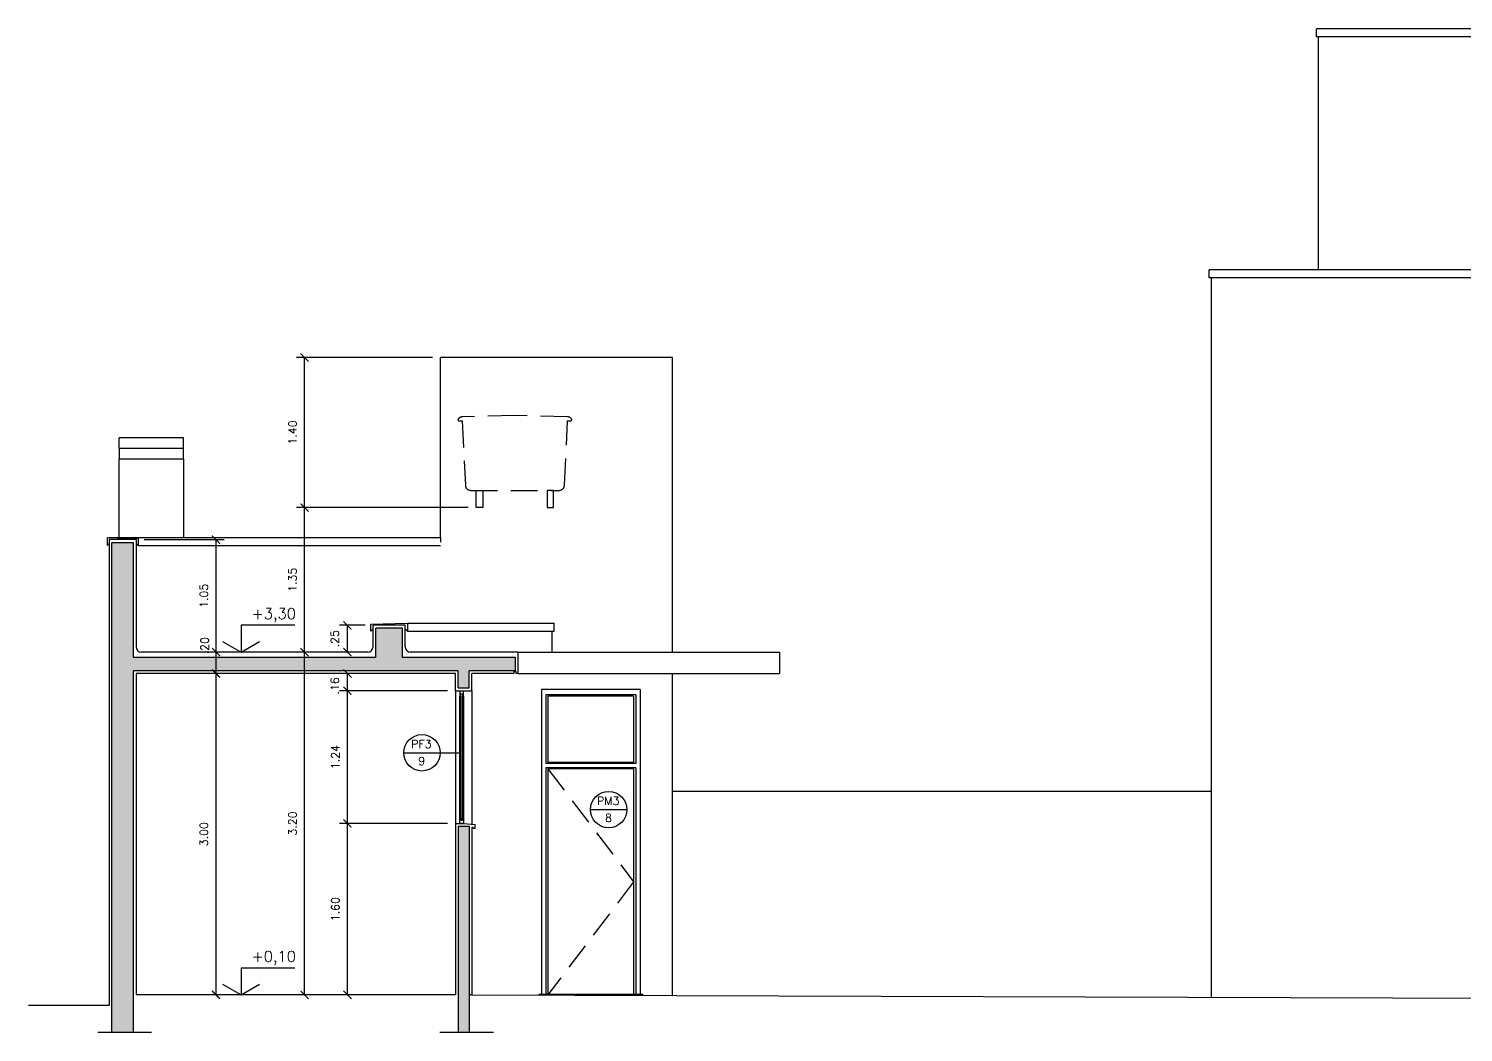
# Model space of a CAD drawing. Header units: millimetres. Extents: x 681.3 to 771.6, y 146.7 to 157.9.
# Drawn here: x 681.32 to 694.7, y 147.82 to 157.19 of the extents above; entities that cross this region are included whole.
import ezdxf

# ---------------------------------------------------------------- set-up
doc = ezdxf.new("R2010")
doc.units = ezdxf.units.MM
doc.linetypes.add('HIDDEN', pattern=[0.375, 0.25, -0.125])
for name, color, linetype in [('ALV', 5, 'Continuous'), ('CAIX', 2, 'Continuous'), ('CAIXN', 7, 'Continuous'), ('COTAS', 1, 'Continuous'), ('LPROJ', 7, 'HIDDEN'), ('LVISTA01', 8, 'Continuous'), ('LVISTA02', 1, 'Continuous'), ('LVISTA025', 3, 'Continuous'), ('LVISTA03', 4, 'Continuous'), ('NOTAS', 2, 'Continuous'), ('REVEST', 2, 'Continuous'), ('SOLID', 8, 'Continuous')]:
    doc.layers.add(name, color=color, linetype=linetype)
doc.styles.add('60-50', font='romans.shx', dxfattribs={"height": 0.075})
doc.styles.add('80-50', font='romans.shx', dxfattribs={"height": 0.1})
doc.dimstyles.new('50', dxfattribs={"dimtxt": 0.1, "dimasz": 2.5, "dimexe": 1.25, "dimexo": 0.625, "dimgap": 0.075, "dimtad": 1, "dimzin": 0, "dimdsep": 46, "dimtxsty": '60-50', "dimcen": 2.5, "dimclrt": 3, "dimadec": 0, "dimazin": 0, "dimtfac": 1, "dimtmove": 0, "dimatfit": 3, "dimfxl": 1, "dimarcsym": 0})

# ---------------------------------------------------------------- blocks, each defined once
blk = doc.blocks.new('_ARCHTICK')
at = {"color": 0, "linetype": 'ByBlock', "const_width": 0.15}
blk.add_lwpolyline([(-0.5, -0.5), (0.5, 0.5)], dxfattribs=at)
blk = doc.blocks.new('*D2')
at = {"color": 0, "linetype": 'ByBlock'}
blk.add_line((683.066, 148.173), (683.066, 151.173), dxfattribs=at)
at = {"layer": 'DEFPOINTS', "color": 0, "linetype": 'ByBlock'}
for p in [(683.066, 151.173), (683.066, 151.173), (683.066, 148.173)]:
    blk.add_point(p, dxfattribs=at)
at = {"color": 0, "linetype": 'ByBlock', "xscale": 0.075, "yscale": 0.075, "zscale": 0.075}
for p, rotation in [((683.066, 151.173), 90), ((683.066, 148.173), 270)]:
    blk.add_blockref('_ARCHTICK', p, dxfattribs=dict(at, rotation=rotation))
at = {"color": 3, "linetype": 'ByBlock', "insert": (682.953, 149.673), "char_height": 0.075, "attachment_point": 5, "rotation": 90, "style": '60-50'}
blk.add_mtext('3.00', dxfattribs=at)
blk = doc.blocks.new('*D3')
at = {"color": 0, "linetype": 'ByBlock'}
blk.add_line((683.066, 151.173), (683.066, 151.373), dxfattribs=at)
at = {"layer": 'DEFPOINTS', "color": 0, "linetype": 'ByBlock'}
for p in [(683.066, 151.373), (683.066, 151.373), (683.066, 151.173)]:
    blk.add_point(p, dxfattribs=at)
at = {"color": 0, "linetype": 'ByBlock', "xscale": 0.075, "yscale": 0.075, "zscale": 0.075}
for p, rotation in [((683.066, 151.373), 90), ((683.066, 151.173), 270)]:
    blk.add_blockref('_ARCHTICK', p, dxfattribs=dict(at, rotation=rotation))
at = {"color": 3, "linetype": 'ByBlock', "insert": (682.96, 151.433), "char_height": 0.075, "attachment_point": 5, "rotation": 90, "style": '60-50'}
blk.add_mtext('.20', dxfattribs=at)
blk = doc.blocks.new('*D4')
at = {"color": 0, "linetype": 'ByBlock'}
for p, q in [((682.395, 152.423), (683.141, 152.423)), ((683.066, 151.373), (683.066, 152.423))]:
    blk.add_line(p, q, dxfattribs=at)
at = {"layer": 'DEFPOINTS', "color": 0, "linetype": 'ByBlock'}
for p in [(682.32, 152.423), (683.066, 152.423), (683.066, 151.373)]:
    blk.add_point(p, dxfattribs=at)
at = {"color": 0, "linetype": 'ByBlock', "xscale": 0.075, "yscale": 0.075, "zscale": 0.075}
for p, rotation in [((683.066, 152.423), 90), ((683.066, 151.373), 270)]:
    blk.add_blockref('_ARCHTICK', p, dxfattribs=dict(at, rotation=rotation))
at = {"color": 3, "linetype": 'ByBlock', "insert": (682.953, 151.898), "char_height": 0.075, "attachment_point": 5, "rotation": 90, "style": '60-50'}
blk.add_mtext('1.05', dxfattribs=at)
blk = doc.blocks.new('*D5')
at = {"color": 0, "linetype": 'ByBlock'}
for p, q in [((685.226, 149.773), (684.217, 149.773)), ((684.292, 148.173), (684.292, 149.773))]:
    blk.add_line(p, q, dxfattribs=at)
at = {"layer": 'DEFPOINTS', "color": 0, "linetype": 'ByBlock'}
for p in [(684.292, 149.773), (685.301, 149.773), (684.292, 148.173)]:
    blk.add_point(p, dxfattribs=at)
at = {"color": 0, "linetype": 'ByBlock', "xscale": 0.075, "yscale": 0.075, "zscale": 0.075}
for p, rotation in [((684.292, 149.773), 90), ((684.292, 148.173), 270)]:
    blk.add_blockref('_ARCHTICK', p, dxfattribs=dict(at, rotation=rotation))
at = {"color": 3, "linetype": 'ByBlock', "insert": (684.179, 148.973), "char_height": 0.075, "attachment_point": 5, "rotation": 90, "style": '60-50'}
blk.add_mtext('1.60', dxfattribs=at)
blk = doc.blocks.new('*D6')
at = {"color": 0, "linetype": 'ByBlock'}
for p, q in [((685.226, 151.013), (684.217, 151.013)), ((684.292, 149.773), (684.292, 151.013))]:
    blk.add_line(p, q, dxfattribs=at)
at = {"layer": 'DEFPOINTS', "color": 0, "linetype": 'ByBlock'}
for p in [(684.292, 151.013), (685.301, 151.013), (685.301, 149.773)]:
    blk.add_point(p, dxfattribs=at)
at = {"color": 0, "linetype": 'ByBlock', "xscale": 0.075, "yscale": 0.075, "zscale": 0.075}
for p, rotation in [((684.292, 151.013), 90), ((684.292, 149.773), 270)]:
    blk.add_blockref('_ARCHTICK', p, dxfattribs=dict(at, rotation=rotation))
at = {"color": 3, "linetype": 'ByBlock', "insert": (684.179, 150.393), "char_height": 0.075, "attachment_point": 5, "rotation": 90, "style": '60-50'}
blk.add_mtext('1.24', dxfattribs=at)
blk = doc.blocks.new('*D7')
at = {"color": 0, "linetype": 'ByBlock'}
blk.add_line((684.292, 151.013), (684.292, 151.173), dxfattribs=at)
at = {"layer": 'DEFPOINTS', "color": 0, "linetype": 'ByBlock'}
for p in [(684.292, 151.173), (684.292, 151.173), (685.301, 151.013)]:
    blk.add_point(p, dxfattribs=at)
at = {"color": 0, "linetype": 'ByBlock', "xscale": 0.075, "yscale": 0.075, "zscale": 0.075}
for p, rotation in [((684.292, 151.173), 90), ((684.292, 151.013), 270)]:
    blk.add_blockref('_ARCHTICK', p, dxfattribs=dict(at, rotation=rotation))
at = {"color": 3, "linetype": 'ByBlock', "insert": (684.174, 151.058), "char_height": 0.075, "attachment_point": 5, "rotation": 90, "style": '60-50'}
blk.add_mtext('.16', dxfattribs=at)
blk = doc.blocks.new('*D8')
at = {"color": 0, "linetype": 'ByBlock'}
for p, q in [((684.456, 151.623), (684.217, 151.623)), ((684.292, 151.373), (684.292, 151.623))]:
    blk.add_line(p, q, dxfattribs=at)
at = {"layer": 'DEFPOINTS', "color": 0, "linetype": 'ByBlock'}
for p in [(684.292, 151.623), (684.531, 151.623), (684.292, 151.373)]:
    blk.add_point(p, dxfattribs=at)
at = {"color": 0, "linetype": 'ByBlock', "xscale": 0.075, "yscale": 0.075, "zscale": 0.075}
for p, rotation in [((684.292, 151.623), 90), ((684.292, 151.373), 270)]:
    blk.add_blockref('_ARCHTICK', p, dxfattribs=dict(at, rotation=rotation))
at = {"color": 3, "linetype": 'ByBlock', "insert": (684.174, 151.498), "char_height": 0.075, "attachment_point": 5, "rotation": 90, "style": '60-50'}
blk.add_mtext('.25', dxfattribs=at)
blk = doc.blocks.new('*D9')
at = {"color": 0, "linetype": 'ByBlock'}
blk.add_line((683.892, 148.173), (683.892, 151.373), dxfattribs=at)
at = {"layer": 'DEFPOINTS', "color": 0, "linetype": 'ByBlock'}
for p in [(683.892, 151.373), (683.892, 151.373), (683.892, 148.173)]:
    blk.add_point(p, dxfattribs=at)
at = {"color": 0, "linetype": 'ByBlock', "xscale": 0.075, "yscale": 0.075, "zscale": 0.075}
for p, rotation in [((683.892, 151.373), 90), ((683.892, 148.173), 270)]:
    blk.add_blockref('_ARCHTICK', p, dxfattribs=dict(at, rotation=rotation))
at = {"color": 3, "linetype": 'ByBlock', "insert": (683.78, 149.773), "char_height": 0.075, "attachment_point": 5, "rotation": 90, "style": '60-50'}
blk.add_mtext('3.20', dxfattribs=at)
blk = doc.blocks.new('*D10')
at = {"color": 0, "linetype": 'ByBlock'}
for p, q in [((685.419, 152.723), (683.817, 152.723)), ((683.892, 151.373), (683.892, 152.723))]:
    blk.add_line(p, q, dxfattribs=at)
at = {"layer": 'DEFPOINTS', "color": 0, "linetype": 'ByBlock'}
for p in [(683.892, 152.723), (685.494, 152.723), (683.892, 151.373)]:
    blk.add_point(p, dxfattribs=at)
at = {"color": 0, "linetype": 'ByBlock', "xscale": 0.075, "yscale": 0.075, "zscale": 0.075}
for p, rotation in [((683.892, 152.723), 90), ((683.892, 151.373), 270)]:
    blk.add_blockref('_ARCHTICK', p, dxfattribs=dict(at, rotation=rotation))
at = {"color": 3, "linetype": 'ByBlock', "insert": (683.78, 152.048), "char_height": 0.075, "attachment_point": 5, "rotation": 90, "style": '60-50'}
blk.add_mtext('1.35', dxfattribs=at)
blk = doc.blocks.new('*D11')
at = {"color": 0, "linetype": 'ByBlock'}
for p, q in [((685.084, 154.123), (683.817, 154.123)), ((683.892, 152.723), (683.892, 154.123))]:
    blk.add_line(p, q, dxfattribs=at)
at = {"layer": 'DEFPOINTS', "color": 0, "linetype": 'ByBlock'}
for p in [(683.892, 154.123), (685.159, 154.123), (685.494, 152.723)]:
    blk.add_point(p, dxfattribs=at)
at = {"color": 0, "linetype": 'ByBlock', "xscale": 0.075, "yscale": 0.075, "zscale": 0.075}
for p, rotation in [((683.892, 154.123), 90), ((683.892, 152.723), 270)]:
    blk.add_blockref('_ARCHTICK', p, dxfattribs=dict(at, rotation=rotation))
at = {"color": 3, "linetype": 'ByBlock', "insert": (683.78, 153.423), "char_height": 0.075, "attachment_point": 5, "rotation": 90, "style": '60-50'}
blk.add_mtext('1.40', dxfattribs=at)

msp = doc.modelspace()

# ---------------------------------------------------------------- hatches: boundary and pattern name
at = {"layer": 'SOLID'}
h = msp.add_hatch(color=256, dxfattribs=at)
h.paths.add_polyline_path([(682.095, 147.823), (682.295, 147.823), (682.295, 151.198), (685.326, 151.198), (685.326, 151.038), (685.426, 151.038), (685.426, 151.198), (685.861, 151.198), (685.861, 151.323), (684.806, 151.323), (684.806, 151.598), (684.556, 151.598), (684.556, 151.323), (682.295, 151.323), (682.295, 152.393), (682.095, 152.393)])
h.paths.add_polyline_path([(685.426, 149.748), (685.326, 149.748), (685.326, 147.823), (685.426, 147.823)], flags=17)

# ---------------------------------------------------------------- linework, layer by layer
at = {"layer": 'ALV'}
for p, q in [((682.095, 147.823), (682.095, 152.393)), ((682.295, 152.393), (682.095, 152.393)), ((682.295, 151.323), (682.295, 152.393)), ((684.556, 151.323), (684.556, 151.598)), ((684.806, 151.598), (684.556, 151.598)), ((684.806, 151.323), (684.806, 151.598)), ((684.556, 151.323), (682.295, 151.323)), ((685.861, 151.323), (684.806, 151.323)), ((685.861, 151.198), (685.861, 151.323)), ((682.295, 147.823), (682.295, 151.198)), ((685.326, 151.198), (682.295, 151.198)), ((685.326, 151.038), (685.326, 151.198)), ((685.861, 151.198), (685.426, 151.198)), ((685.426, 151.038), (685.426, 151.198)), ((685.326, 151.038), (685.426, 151.038)), ((685.326, 149.748), (685.426, 149.748)), ((685.326, 149.748), (685.326, 147.823)), ((685.426, 149.748), (685.426, 147.823))]:
    msp.add_line(p, q, dxfattribs=at)
at = {"layer": 'CAIX'}
for p, q in [((682.05, 152.443), (682.05, 152.368)), ((682.05, 152.443), (682.34, 152.433)), ((682.05, 152.368), (682.07, 152.388)), ((682.32, 152.388), (682.34, 152.368)), ((682.34, 152.433), (682.34, 152.368)), ((685.339, 151.013), (685.339, 150.963)), ((685.349, 150.963), (685.349, 150.983)), ((685.349, 150.983), (685.364, 150.983)), ((685.364, 150.983), (685.364, 150.963)), ((685.374, 150.963), (685.374, 151.013)), ((685.339, 150.963), (685.349, 150.963)), ((685.349, 150.963), (685.349, 149.823)), ((685.364, 150.963), (685.364, 149.823)), ((685.364, 150.963), (685.374, 150.963))]:
    msp.add_line(p, q, dxfattribs=at)
msp.add_lwpolyline([(684.531, 151.588), (684.511, 151.568), (684.511, 151.633), (684.851, 151.643), (684.851, 151.568), (684.831, 151.588)], dxfattribs=at)
msp.add_lwpolyline([(685.364, 149.803), (685.364, 149.823), (685.374, 149.823), (685.374, 149.773), (685.339, 149.773), (685.339, 149.823), (685.349, 149.823), (685.349, 149.803)], close=True, dxfattribs=at)
at = {"layer": 'CAIXN', "color": 8, "ltscale": 0.5}
for p, q in [((684.817, 150.433), (685.349, 150.433)), ((686.559, 149.903), (686.899, 149.903))]:
    msp.add_line(p, q, dxfattribs=at)
for centre in [(684.987, 150.433), (686.729, 149.903)]:
    msp.add_circle(centre, 0.17, dxfattribs=at)
at = {"layer": 'LPROJ'}
for p, q in [((686.162, 150.283), (686.962, 149.228)), ((686.962, 149.228), (686.162, 148.173))]:
    msp.add_line(p, q, dxfattribs=at)
msp.add_lwpolyline([(685.364, 153.569, 0.191457), (685.33, 153.555), (685.326, 153.55, 0.668179), (685.333, 153.533), (685.361, 153.533), (685.392, 152.931, 0.399656), (685.441, 152.883), (686.266, 152.883, 0.399656), (686.316, 152.931), (686.346, 153.533), (686.375, 153.533, 0.668179), (686.382, 153.55), (686.378, 153.555, 0.191457), (686.344, 153.569), (685.855, 153.583, 0.014365), (685.852, 153.583)], format="xyb", close=True, dxfattribs=at)
for points in [[(685.554, 152.883), (685.554, 152.723), (685.494, 152.723), (685.494, 152.883)], [(686.214, 152.883), (686.154, 152.883), (686.154, 152.723), (686.214, 152.723)]]:
    msp.add_lwpolyline(points, close=True, dxfattribs=at)
at = {"layer": 'LVISTA01'}
msp.add_line((692.351, 150.073), (687.323, 150.073), dxfattribs=at)
at = {"layer": 'LVISTA02'}
for p, q in [((695.101, 157.118), (693.351, 157.118)), ((695.101, 154.868), (692.351, 154.868)), ((682.163, 153.273), (682.163, 153.173)), ((682.763, 153.173), (682.763, 153.273)), ((685.159, 152.443), (685.159, 152.398)), ((682.34, 152.368), (685.159, 152.368)), ((684.851, 151.643), (686.221, 151.643)), ((686.221, 151.568), (686.221, 151.643)), ((684.851, 151.568), (686.221, 151.568)), ((686.201, 151.373), (686.201, 151.568)), ((685.886, 151.373), (688.322, 151.373)), ((688.322, 151.373), (688.322, 151.173)), ((685.886, 151.173), (688.322, 151.173)), ((687.323, 148.167), (687.323, 151.173)), ((685.301, 151.013), (685.301, 149.773)), ((685.451, 151.013), (685.451, 149.766)), ((686.102, 151.023), (686.102, 148.173)), ((687.022, 151.023), (686.102, 151.023)), ((686.142, 150.973), (686.142, 150.333)), ((686.982, 150.973), (686.142, 150.973)), ((686.982, 150.973), (686.982, 150.333)), ((687.022, 151.023), (687.022, 148.173)), ((685.339, 149.823), (685.339, 150.963)), ((685.374, 150.963), (685.374, 149.823)), ((686.162, 150.963), (686.162, 150.343)), ((686.962, 150.963), (686.162, 150.963)), ((686.962, 150.963), (686.962, 150.343)), ((686.982, 150.333), (686.142, 150.333)), ((686.962, 150.343), (686.162, 150.343)), ((686.982, 150.293), (686.142, 150.293)), ((686.142, 150.293), (686.142, 148.173)), ((686.962, 150.283), (686.162, 150.283)), ((686.162, 150.283), (686.162, 148.173)), ((686.962, 150.283), (686.962, 148.173)), ((686.982, 150.293), (686.982, 148.173)), ((687.047, 148.176), (686.077, 148.176)), ((686.077, 148.176), (686.077, 148.171)), ((687.047, 148.176), (687.047, 148.168))]:
    msp.add_line(p, q, dxfattribs=at)
at = {"layer": 'LVISTA025', "color": 5}
for p, q in [((695.121, 157.193), (693.331, 157.193)), ((693.331, 157.118), (693.331, 157.193)), ((693.351, 157.118), (693.331, 157.118)), ((693.351, 154.943), (693.351, 157.118))]:
    msp.add_line(p, q, dxfattribs=at)
at = {"layer": 'LVISTA025'}
for p, q in [((685.159, 152.443), (685.159, 154.123)), ((687.323, 154.123), (685.159, 154.123)), ((687.323, 151.373), (687.323, 154.123)), ((682.07, 152.443), (685.159, 152.443))]:
    msp.add_line(p, q, dxfattribs=at)
at = {"layer": 'LVISTA025', "color": 2}
for p, q in [((682.763, 153.373), (682.163, 153.373)), ((682.163, 153.273), (682.163, 153.373)), ((682.763, 153.273), (682.763, 153.373)), ((682.763, 153.273), (682.163, 153.273)), ((682.163, 152.443), (682.163, 153.173)), ((682.763, 153.173), (682.163, 153.173)), ((682.763, 153.173), (682.763, 152.443))]:
    msp.add_line(p, q, dxfattribs=at)
at = {"layer": 'LVISTA03', "color": 6}
for p, q in [((692.331, 154.868), (692.331, 154.943)), ((695.101, 154.943), (692.331, 154.943)), ((692.351, 154.868), (692.331, 154.868)), ((692.351, 154.868), (692.351, 148.148))]:
    msp.add_line(p, q, dxfattribs=at)
at = {"layer": 'NOTAS'}
for p, q in [((682.463, 147.823), (681.962, 147.823)), ((685.654, 147.823), (685.153, 147.823))]:
    msp.add_line(p, q, dxfattribs=at)
for points in [[(683.8, 151.623), (683.3, 151.623), (683.3, 151.373)], [(683.8, 148.423), (683.3, 148.423), (683.3, 148.173)]]:
    msp.add_lwpolyline(points, dxfattribs=at)
at = {"layer": 'NOTAS', "color": 3}
for points in [[(683.127, 151.473), (683.3, 151.373), (683.473, 151.473)], [(683.127, 148.273), (683.3, 148.173), (683.473, 148.273)]]:
    msp.add_lwpolyline(points, dxfattribs=at)
at = {"layer": 'REVEST'}
for p, q in [((682.07, 152.423), (682.07, 148.073)), ((682.32, 152.423), (682.07, 152.423)), ((682.32, 152.423), (682.32, 151.423)), ((684.531, 151.423), (684.531, 151.623)), ((684.831, 151.623), (684.531, 151.623)), ((684.831, 151.423), (684.831, 151.623)), ((684.481, 151.373), (682.37, 151.373)), ((685.886, 151.373), (684.881, 151.373)), ((685.886, 151.173), (685.886, 151.373)), ((682.32, 151.173), (682.32, 148.173)), ((685.301, 151.173), (682.32, 151.173)), ((685.301, 151.013), (685.301, 151.173)), ((685.451, 151.013), (685.451, 151.173)), ((685.846, 151.173), (685.451, 151.173)), ((685.866, 151.193), (685.846, 151.193)), ((685.846, 151.173), (685.846, 151.193)), ((685.866, 151.173), (685.866, 151.193)), ((685.886, 151.173), (685.866, 151.173)), ((685.301, 151.013), (685.451, 151.013)), ((685.301, 149.773), (685.301, 148.173)), ((685.301, 149.773), (685.374, 149.773)), ((685.374, 149.773), (685.485, 149.763)), ((685.485, 149.728), (685.485, 149.763)), ((685.451, 149.738), (685.451, 148.173)), ((685.451, 149.738), (685.465, 149.738)), ((685.465, 149.728), (685.465, 149.738)), ((685.465, 149.728), (685.485, 149.728)), ((685.301, 148.173), (682.32, 148.173)), ((685.459, 148.173), (685.426, 148.173)), ((685.451, 148.173), (717.276, 148.073)), ((682.07, 148.073), (681.318, 148.073))]:
    msp.add_line(p, q, dxfattribs=at)
for centre, start, end in [((682.37, 151.423), 180, 270), ((684.481, 151.423), 270, 0), ((684.881, 151.423), 180, 270)]:
    msp.add_arc(centre, 0.05, start, end, dxfattribs=at)

# ---------------------------------------------------------------- texts
at = {"layer": 'CAIXN', "color": 2, "ltscale": 0.5, "char_height": 0.075, "attachment_point": 5, "style": '60-50'}
for s, insert in [('PF3', (684.982, 150.514)), ('9', (684.985, 150.356)), ('PM3', (686.725, 149.984)), ('8', (686.728, 149.826))]:
    msp.add_mtext(s, dxfattribs=dict(at, insert=insert))
at = {"layer": 'NOTAS', "color": 3, "style": '80-50'}
for s, p in [('+3,30', (683.4, 151.682)), ('+0,10', (683.4, 148.482))]:
    msp.add_text(s, height=0.1, dxfattribs=at).set_placement(p)

# ---------------------------------------------------------------- dimensions: what is measured, and where the dimension line sits
at = {"layer": 'COTAS'}
for base, p1, p2, override, picture, middle in [((683.892, 154.123), (685.494, 152.723), (685.159, 154.123), {"dimasz": 0.075, "dimexe": 0.075, "dimexo": 0.075, "dimzin": 4, "dimblk1": 'ARCHTICK', "dimblk2": 'ARCHTICK', "dimsah": 1, "dimse1": 1, "dimtofl": 0, "dimtmove": 2}, '*D11', (683.78, 153.423)), ((683.892, 152.723), (683.892, 151.373), (685.494, 152.723), {"dimasz": 0.075, "dimexe": 0.075, "dimexo": 0.075, "dimzin": 4, "dimblk1": 'ARCHTICK', "dimblk2": 'ARCHTICK', "dimsah": 1, "dimse1": 1, "dimtofl": 0, "dimtmove": 2}, '*D10', (683.78, 152.048)), ((683.066, 152.423), (683.066, 151.373), (682.32, 152.423), {"dimasz": 0.075, "dimexe": 0.075, "dimexo": 0.075, "dimzin": 4, "dimblk1": 'ARCHTICK', "dimblk2": 'ARCHTICK', "dimsah": 1, "dimtofl": 0, "dimtmove": 2}, '*D4', (682.953, 151.898)), ((683.892, 151.373), (683.892, 148.173), (683.892, 151.373), {"dimasz": 0.075, "dimexe": 0.075, "dimexo": 0.075, "dimzin": 4, "dimblk1": 'ARCHTICK', "dimblk2": 'ARCHTICK', "dimsah": 1, "dimtofl": 0, "dimtmove": 2}, '*D9', (683.78, 149.773)), ((683.066, 151.173), (683.066, 148.173), (683.066, 151.173), {"dimasz": 0.075, "dimexe": 0.075, "dimexo": 0.075, "dimzin": 4, "dimblk1": 'ARCHTICK', "dimblk2": 'ARCHTICK', "dimsah": 1, "dimtofl": 0, "dimtmove": 2}, '*D2', (682.953, 149.673)), ((684.292, 151.013), (685.301, 149.773), (685.301, 151.013), {"dimasz": 0.075, "dimexe": 0.075, "dimexo": 0.075, "dimzin": 4, "dimblk1": 'ARCHTICK', "dimblk2": 'ARCHTICK', "dimsah": 1, "dimse1": 1, "dimtofl": 0, "dimtmove": 2}, '*D6', (684.179, 150.393)), ((684.292, 149.773), (684.292, 148.173), (685.301, 149.773), {"dimasz": 0.075, "dimexe": 0.075, "dimexo": 0.075, "dimzin": 4, "dimblk1": 'ARCHTICK', "dimblk2": 'ARCHTICK', "dimsah": 1, "dimtofl": 0, "dimtmove": 2}, '*D5', (684.179, 148.973))]:
    dim = msp.add_linear_dim(base=base, p1=p1, p2=p2, angle=90, dimstyle='50', override=override, dxfattribs=at)
    dim.commit()
    dim.dimension.update_dxf_attribs({"geometry": picture, "text_midpoint": middle})
for base, p1, p2, picture, middle in [((684.292, 151.623), (684.292, 151.373), (684.531, 151.623), '*D8', (684.174, 151.498)), ((683.066, 151.373), (683.066, 151.173), (683.066, 151.373), '*D3', (682.96, 151.433)), ((684.292, 151.173), (685.301, 151.013), (684.292, 151.173), '*D7', (684.174, 151.058))]:
    dim = msp.add_linear_dim(base=base, p1=p1, p2=p2, angle=90, dimstyle='50', override={"dimasz": 0.075, "dimexe": 0.075, "dimexo": 0.075, "dimzin": 4, "dimblk1": 'ARCHTICK', "dimblk2": 'ARCHTICK', "dimsah": 1, "dimse1": 1, "dimtofl": 0, "dimtmove": 2}, dxfattribs=at)
    dim.commit()
    dim.dimension.update_dxf_attribs({"geometry": picture, "text_midpoint": middle, "dimtype": 160})

doc.saveas('drawing.dxf')
